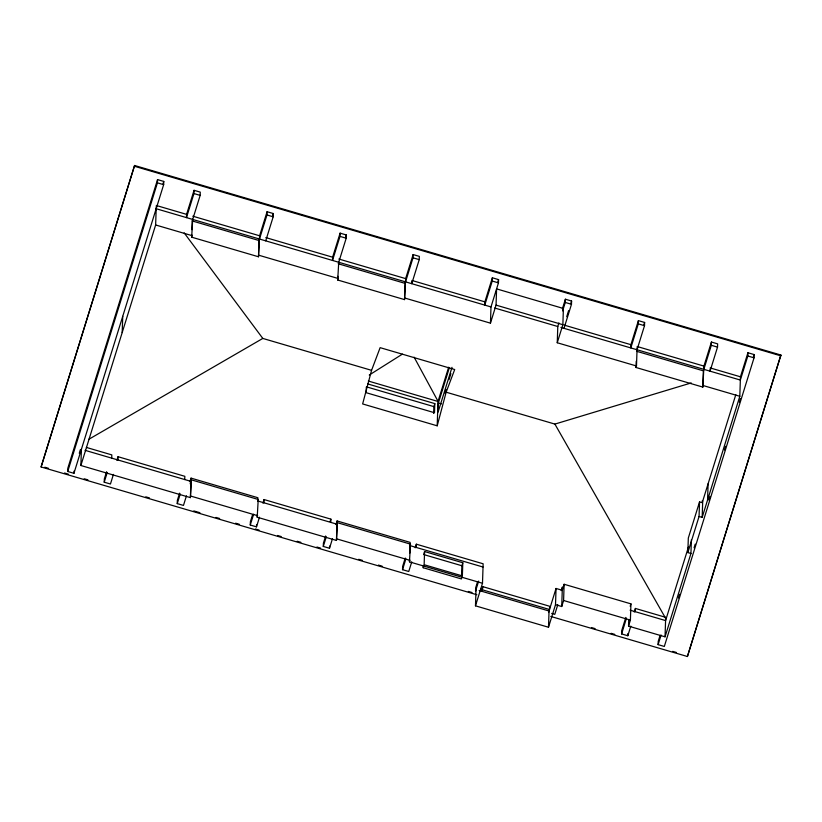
<?xml version="1.0" encoding="UTF-8"?>
<svg xmlns="http://www.w3.org/2000/svg" width="822" height="822" viewBox="0 0 822 822"><rect width="100%" height="100%" fill="white"/><g stroke="black" fill="none" stroke-linecap="round" stroke-linejoin="round"><path stroke-width="1.23" d="M691.394 539.756L690.942 553.504L665.039 636.824L628.532 626.117L630.402 620.096L630.936 603.862L564.128 584.267L562.269 590.278L556.052 588.46L555.508 604.694L548.5 627.248L475.476 605.835L482.493 583.281L409.469 561.868L410.476 544.123L337.452 522.71L336.445 540.444L257.214 517.213L258.221 499.468L191.413 479.873L190.406 497.618L80.875 465.499L155.635 224.971L156.252 206.558M163.65 184.673L163.763 181.426L157.547 179.607L67.825 468.232L67.723 471.479L73.939 473.308L163.65 184.673L157.434 182.854L157.547 179.607M476.904 594.768L41.1 466.958L134.582 165.489L780.9 355.042L687.418 656.511L550.771 616.438M73.939 473.308L74.011 471.14M80.875 465.499L81.409 449.254M113.436 474.397L110.446 484.014L104.23 482.195L104.343 478.938L106.583 471.725M111.71 458.142L111.813 454.895L86.361 447.425M117.926 459.96L118.029 456.713L184.837 476.308L184.724 479.555M122.19 332.561L122.735 316.316M41.1 466.958L134.582 165.489M194.054 190.314L186.584 214.367L186.471 217.614L193.951 193.56L194.054 190.314L200.27 192.132L200.167 195.379L192.225 220.943L191.927 229.687M186.46 495.81L183.47 505.427L177.254 503.609L177.357 500.362L179.607 493.149M265.712 240.846L273.181 216.803L273.294 213.545L267.078 211.727L259.598 235.78L258.488 256.772L191.68 237.178L191.762 234.681M191.68 237.178L192.687 219.433M190.406 497.618L191.053 478.127L257.861 497.721L257.748 500.968L336.989 524.21L336.445 540.444M258.488 256.772L259.022 240.527L266.975 214.974L267.078 211.727M259.475 517.223L256.485 526.851L250.268 525.022L250.381 521.775L252.621 514.562M256.485 526.851L256.556 524.683M257.214 517.213L257.296 514.716M263.965 502.797L264.067 499.55L330.886 519.144L330.773 522.391M340.103 233.14L332.622 257.194L332.52 260.44L339.989 236.387L340.103 233.14L346.319 234.969L346.206 238.216L338.263 263.77L405.071 283.364L404.537 299.609L337.719 280.014L337.852 276.264M332.499 538.636L329.509 548.264L323.293 546.445L323.406 543.188L325.646 535.975M337.719 280.014L338.726 262.269M329.509 548.264L329.581 546.096M409.757 553.124L410.116 542.376L337.092 520.963L336.989 524.21L337.452 522.71M366.335 386.977L366.139 392.69L434.499 412.736L434.807 403.612L367.67 383.915M404.537 299.609L405.647 278.617L413.127 254.563L419.333 256.382L419.23 259.629L411.75 283.682L411.822 281.514M411.74 561.878L408.75 571.496L402.533 569.677L402.636 566.43L405.256 558.015M405.071 283.364L413.014 257.81L413.127 254.563M409.469 561.868L409.551 559.371M416.22 547.452L416.333 544.195L483.141 563.789L482.493 583.281M462.056 576.941L461.44 578.945L423.207 567.735L423.289 565.331M424.584 551.541L424.142 564.724L462.365 575.934L462.807 562.751L424.584 551.541L423.649 554.542L461.872 565.752L461.553 575.349M433.646 413.456L433.872 406.613L434.807 403.612M437.201 425.817L446.141 392.197L454.7 369.53L380.134 347.655L371.565 370.332L362.636 403.941L437.201 425.817L438.013 401.475L448.668 367.208M449.295 367.896L438.383 403.016L438.075 412.141L452.008 367.331M492.357 277.795L484.877 301.849L484.775 305.096L492.244 281.042L492.357 277.795L498.574 279.624L498.461 282.871L490.991 306.925L490.446 323.159L404.999 298.098M475.476 605.835L476.02 589.59M480.634 589.302L549.507 609.503L549.62 606.256L482.812 586.661L482.237 591.408M490.446 323.159L496.056 305.126L496.591 288.882L563.399 308.476L562.865 324.711L557.254 342.753L636.495 365.995L636.023 367.496L702.831 387.09L703.94 366.098L711.42 342.044L717.637 343.873L717.524 347.12L710.054 371.174L710.126 369.006M557.254 342.753L557.789 326.519L558.919 322.902M548.5 627.248L549.045 611.003L479.123 590.504M562.649 310.88L565.269 302.465L565.382 299.218L571.588 301.037L571.485 304.284L564.005 328.338M555.508 604.694L561.724 606.523L562.371 587.031L561.251 590.638M561.724 606.523L563.594 600.502L564.128 584.267M638.396 320.631L630.926 344.685L630.813 347.932L638.293 323.878L638.396 320.631L644.612 322.45L644.51 325.697L636.567 351.261L703.365 370.845L702.831 387.09M630.803 626.128L627.813 635.745L621.596 633.926L621.699 630.679L625.809 617.445M636.023 367.496L636.228 361.248M636.495 365.995L637.101 347.593M627.813 635.745L627.885 633.587M628.532 626.117L628.738 619.87M635.283 611.691L635.396 608.444L665.686 617.332L665.039 636.824M702.173 517.377L702.707 501.143L702.194 500.988L702.132 502.674L699.543 501.913L699.06 516.473L702.173 517.377L739.81 396.296L740.458 376.805L747.928 352.751L754.144 354.58L754.041 357.827L664.32 646.452L658.103 644.633L658.217 641.386L660.087 635.375M690.942 553.504L687.839 552.59L688.322 538.03L699.543 501.913M687.418 656.511L780.9 355.042M703.365 370.845L711.318 345.291L711.42 342.044M707.567 500.012L708.102 483.778M560.902 327.423L740.345 380.052L747.825 355.998L747.928 352.751M67.723 471.479L157.434 182.854M79.272 453.22L80.402 449.613M163.013 183.83L163.763 181.426M104.23 482.195L107.22 472.568M116.909 460.32L118.029 456.713M177.254 503.609L180.244 493.991M189.933 481.733L191.053 478.127M272.544 215.96L273.294 213.545M190.19 483.778L191.413 479.873M250.268 525.022L253.638 514.202M257.748 500.968L258.221 499.468M262.948 503.156L264.067 499.55M345.569 237.373L346.319 234.969M330.136 521.549L330.886 519.144M323.293 546.445L326.283 536.817M335.972 524.57L337.092 520.963M444.877 393.029L446.007 389.392M449.018 379.702L450.898 373.65M402.533 569.677L405.893 558.857M410.476 544.123L410.003 545.623L483.028 567.036M415.213 547.791L416.333 544.195M497.824 282.028L498.574 279.624M423.207 567.735L423.833 565.731M461.872 565.752L462.807 562.751M477.531 581.832L475.661 587.843L475.548 591.09L478.671 581.072M562.392 308.836L565.382 299.218M481.877 589.672L482.812 586.661M566.728 316.675L568.598 310.654M570.848 303.441L571.588 301.037M548.572 612.513L556.052 588.46M643.862 324.854L644.612 322.45M557.778 604.715L554.788 614.332L551.675 613.418M621.596 633.926L626.456 618.288M630.197 606.266L630.936 603.862M634.276 612.051L635.396 608.444M658.103 644.633L661.094 635.016M688.435 547.062L665.584 620.579L630.104 610.181M702.707 501.143L735.793 394.694M687.839 552.59L699.06 516.473M678.489 597.954L679.63 594.285M694.076 547.812L695.217 544.143M708.903 500.115L710.044 496.447M724.49 449.973L725.631 446.305M739.317 402.277L740.458 398.608M753.384 357.025L754.144 354.58M369.263 375.027L402.42 354.118M88.766 439.328L262.804 338.428L371.565 370.332M446.141 392.197L554.891 424.09L691.22 382.929M134.561 166.301L780.869 355.854M193.951 193.56L200.167 195.379M266.975 214.974L273.181 216.803M339.989 236.387L346.206 238.216M413.014 257.81L419.23 259.629M492.244 281.042L498.461 282.871M565.269 302.465L571.485 304.284M638.293 323.878L644.51 325.697M711.318 345.291L717.524 347.12M747.825 355.998L754.041 357.827M156.283 205.479L186.584 214.367M192.79 216.186L259.598 235.78M265.814 237.599L332.622 257.194M338.839 259.022L405.647 278.617M411.863 280.436L484.877 301.849M496.056 305.126L562.865 324.711M564.118 325.091L630.926 344.685M637.132 346.504L703.94 366.098M710.157 367.917L740.458 376.805M156.18 208.726L490.991 306.925M494.628 307.993L557.789 326.519M192.225 220.943L259.022 240.527M155.635 224.971L192.153 235.678M258.951 255.272L338.191 278.504M703.293 385.59L739.81 396.296M368.328 381.038L438.013 401.475M438.383 403.016L441.486 403.931M366.735 386.926L433.872 406.613M85.046 450.322L190.94 481.373M563.594 600.502L630.402 620.096M190.868 496.118L257.676 515.713M336.917 538.944L409.931 560.357M44.82 467.225L48.508 468.314M64.517 473.01L68.216 474.089M84.214 478.784L87.913 479.863M145.771 496.837L149.46 497.916M193.776 510.914L199.931 512.723M215.939 517.418L219.638 518.497M235.637 523.193L239.336 524.272M255.334 528.967L259.033 530.056M277.497 535.471L281.186 536.55M297.194 541.246L300.883 542.325M316.891 547.02L320.58 548.11M358.741 559.299L362.44 560.378M378.439 565.074L382.138 566.163M468.314 591.429L472.003 592.518M591.419 627.535L595.107 628.625M611.116 633.31L614.805 634.399M672.673 651.363L676.362 652.452M184.179 232.893L262.804 338.428M554.891 424.09L665.861 618.699M414.113 357.169L438.157 401.547"/></g></svg>
